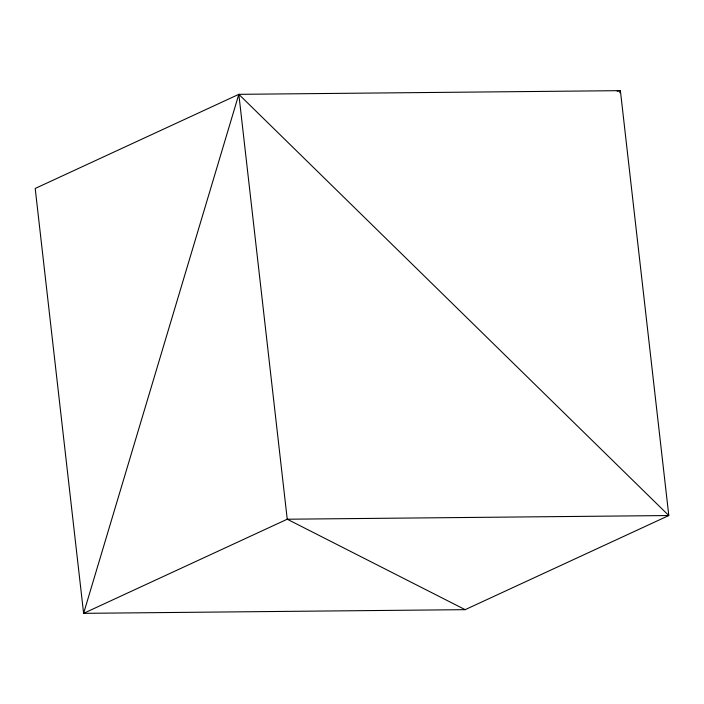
<?xml version="1.0" encoding="UTF-8"?>
<svg xmlns="http://www.w3.org/2000/svg" width="704" height="704" viewBox="0 0 704 704"><rect width="100%" height="100%" fill="white"/><g stroke="black" fill="none" stroke-linecap="round" stroke-linejoin="round"><path stroke-width="1.06" d="M238.832 94.336L83.609 613.342L465.168 609.664L668.8 515.539L620.391 90.658L238.832 94.336L35.2 188.461L83.609 613.342L287.241 519.218L668.8 515.539L238.832 94.336L287.241 519.218L465.168 609.664M619.758 92.77L620.391 90.658L617.144 91.203"/></g></svg>
